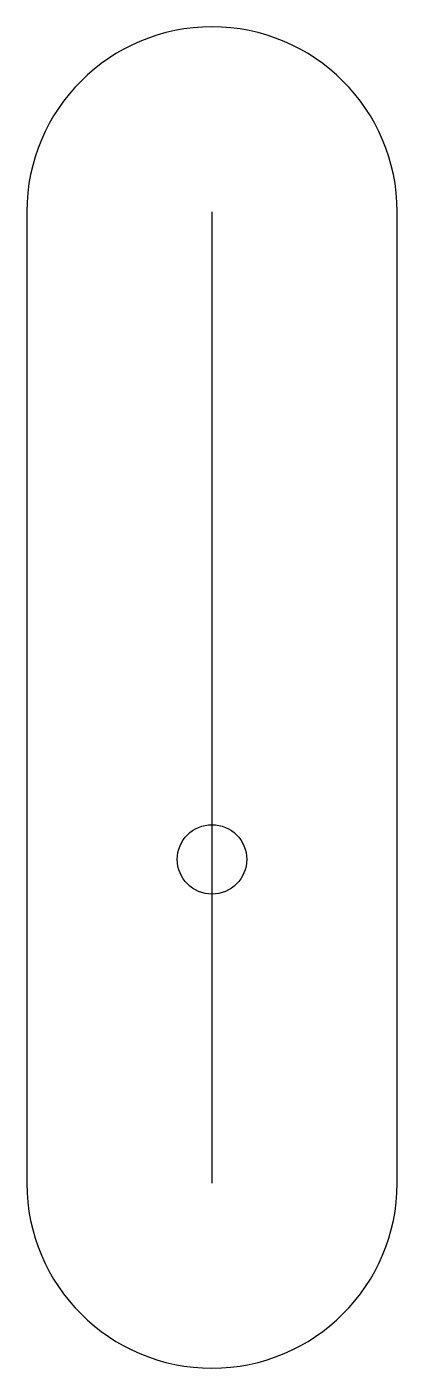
# Model space of a CAD drawing. Header units: millimetres. Extents: x -20 to 20, y -55 to 90.
import ezdxf

# ---------------------------------------------------------------- set-up
doc = ezdxf.new("R2010")
doc.units = ezdxf.units.MM
doc.layers.get('0').update_dxf_attribs({"linetype": 'CONTINUOUS'})

msp = doc.modelspace()

# ---------------------------------------------------------------- linework, layer by layer
for p, q in [((0, 35), (0, 70)), ((0, 0), (0, 35)), ((0, -35), (0, 0))]:
    msp.add_line(p, q)
msp.add_lwpolyline([(20, -35), (20, 70, 1), (-20, 70), (-20, -35, 1)], format="xyb", close=True)
msp.add_circle((0, 0), 3.75)

doc.saveas('drawing.dxf')
